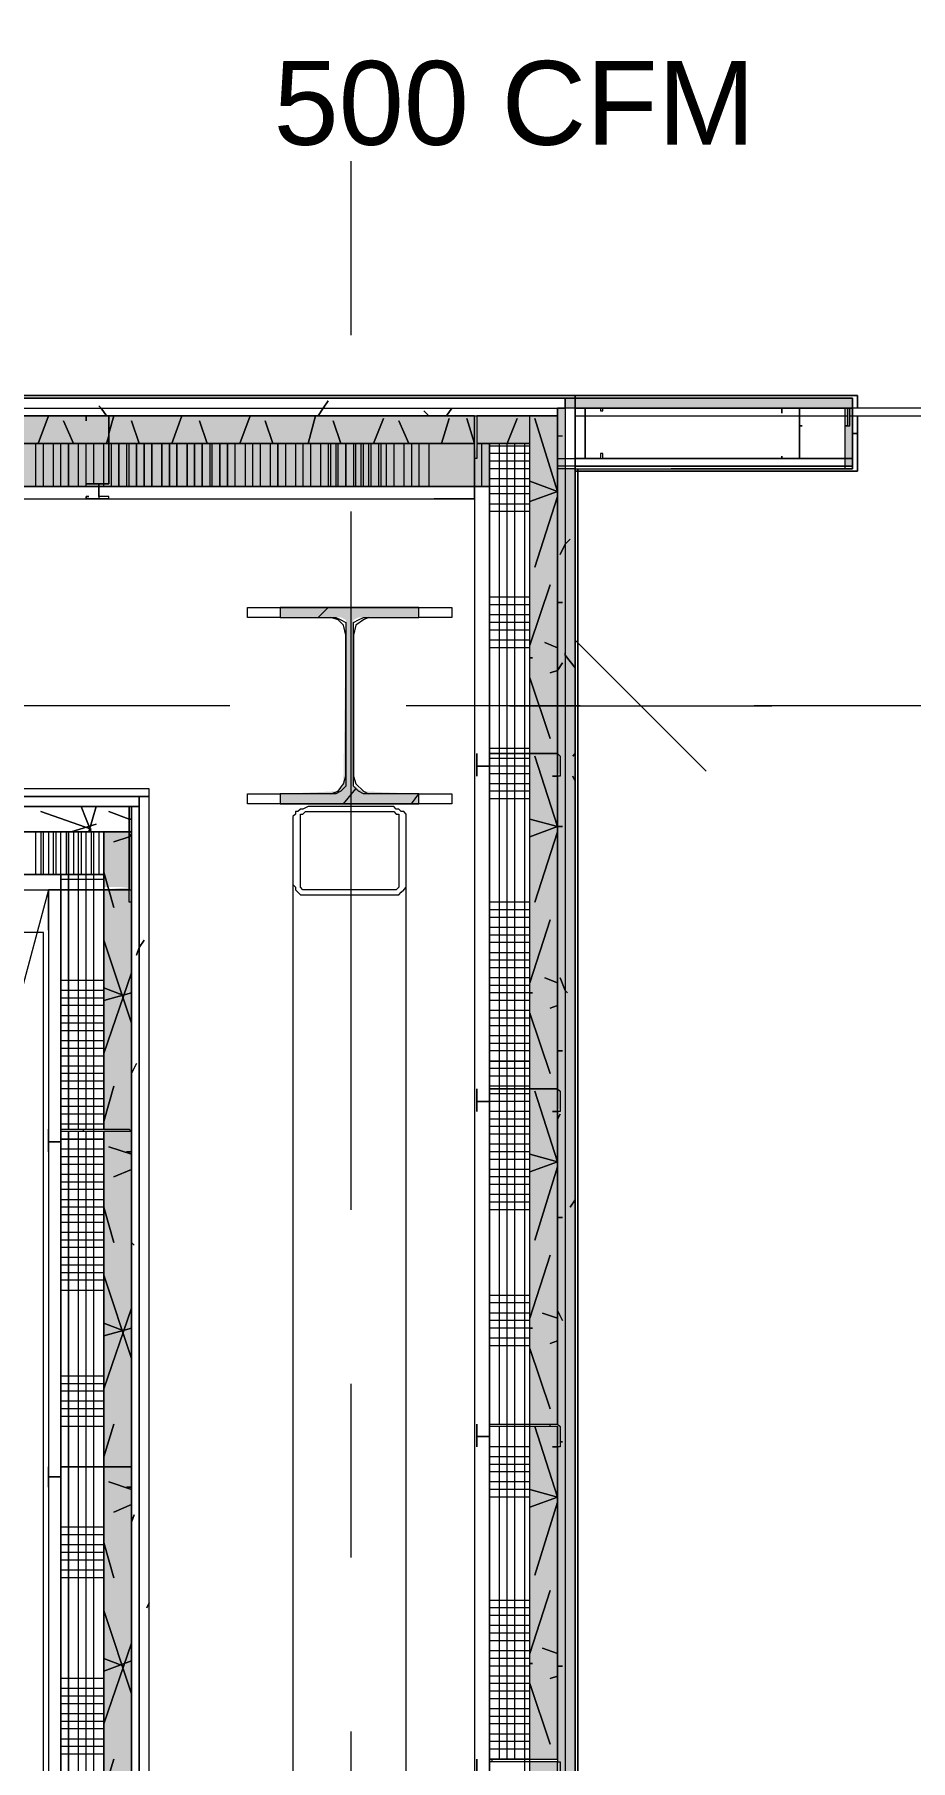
# Model space of a CAD drawing. Header units: metres. Extents: x 98 to 337, y -7 to 53.
# Drawn here: x 144.147 to 145.739, y 33.128 to 36.265 of the extents above; entities that cross this region are included whole.
import ezdxf

# ---------------------------------------------------------------- set-up
doc = ezdxf.new("R2010")
doc.units = ezdxf.units.M
doc.layers.add('PDF_Geometry', color=7, linetype='Continuous', lineweight=0, true_color=0xaaaaaa)
doc.layers.add('PDF_Solid Fills', color=7, linetype='Continuous', lineweight=0, true_color=0xffffff)
doc.layers.add('PDF_Text', color=7, linetype='Continuous', lineweight=0)
doc.styles.add('PDF Helvetica', font='')
doc.styles.get('PDF Helvetica').set_extended_font_data('Helvetica')

msp = doc.modelspace()

# ---------------------------------------------------------------- hatches: boundary and pattern name
at = {"layer": 'PDF_Solid Fills', "lineweight": 0, "transparency": 33554559}
for points in [[(145.1022, 30.0423), (145.0976, 30.0377), (145.0976, 29.4329), (145.1022, 29.4329), (145.0976, 29.4283), (145.0976, 28.8236), (145.1022, 28.8236), (145.0976, 28.819), (145.0976, 28.2142), (145.1022, 28.2142), (145.0976, 28.2096), (145.0976, 27.6048), (145.1022, 27.6048), (145.0976, 27.6002), (145.0976, 26.9954), (145.1022, 26.9954), (145.0976, 26.9909), (145.0976, 25.7767), (145.1022, 25.7767), (145.0976, 25.7721), (145.0976, 25.4331), (145.1113, 25.4331), (145.1113, 35.5861), (145.0976, 35.5861), (145.0976, 34.9218), (145.1022, 34.9218), (145.0976, 34.9172), (145.0976, 34.3124), (145.1022, 34.3124), (145.0976, 34.3078), (145.0976, 33.7031), (145.1022, 33.7031), (145.0976, 33.6985), (145.0976, 32.4843), (145.1022, 32.4843), (145.0976, 32.4797), (145.0976, 31.875), (145.1022, 31.875), (145.0976, 31.8704), (145.0976, 31.2656), (145.1022, 31.2656), (145.0976, 31.261), (145.0976, 30.6563), (145.1022, 30.6563), (145.0976, 30.6517), (145.0976, 30.0423)], [(145.6199, 35.5861), (145.6199, 35.4808), (145.6336, 35.4808), (145.6336, 35.6045), (145.1297, 35.6045), (145.1297, 35.5861)], [(141.7713, 35.4441), (141.8492, 35.4487), (141.8767, 35.4487), (144.9739, 35.4441), (144.9739, 35.522), (144.951, 35.522), (144.9464, 35.4991), (144.9464, 35.522), (141.7713, 35.522)], [(144.9464, 35.4487), (144.9464, 35.522), (141.7713, 35.522), (141.7713, 35.4441), (144.9739, 35.4441), (144.9739, 35.522), (144.951, 35.522)], [(145.1022, 30.0423), (145.0976, 30.0377), (145.0976, 29.4329), (145.1022, 29.4329), (145.0976, 29.4283), (145.0976, 28.8236), (145.1022, 28.8236), (145.0976, 28.819), (145.0976, 28.2142), (145.1022, 28.2142), (145.0976, 28.2096), (145.0976, 27.6048), (145.1022, 27.6048), (145.0976, 27.6002), (145.0976, 26.9954), (145.1022, 26.9954), (145.0976, 26.9909), (145.0976, 25.7767), (145.1022, 25.7767), (145.0976, 25.7721), (145.0976, 25.5247), (145.1113, 25.5247), (145.1113, 35.4762), (145.0976, 35.4762), (145.0976, 34.9218), (145.1022, 34.9218), (145.0976, 34.9172), (145.0976, 34.3124), (145.1022, 34.3124), (145.0976, 34.3078), (145.0976, 33.7031), (145.1022, 33.7031), (145.0976, 33.6985), (145.0976, 32.4843), (145.1022, 32.4843), (145.0976, 32.4797), (145.0976, 31.875), (145.1022, 31.875), (145.0976, 31.8704), (145.0976, 31.2656), (145.1022, 31.2656), (145.0976, 31.261), (145.0976, 30.6563), (145.1022, 30.6563), (145.0976, 30.6517), (145.0976, 30.0423)], [(144.5936, 34.8668), (144.8456, 34.8668), (144.8456, 34.8852), (144.7448, 34.8898), (144.7356, 34.8943), (144.731, 34.8989), (144.7265, 34.8989), (144.7265, 35.2013), (144.7356, 35.2059), (144.8456, 35.2059), (144.8456, 35.2242), (144.5936, 35.2242), (144.5936, 35.2059), (144.7036, 35.2059), (144.7128, 35.2013), (144.7082, 34.8989), (144.7036, 34.8943), (144.6944, 34.8898), (144.5936, 34.8852)], [(144.3187, 34.7156), (144.2729, 34.711), (144.2729, 26.0791), (144.3233, 26.0791), (144.3233, 34.8164), (144.2729, 34.8164), (144.2729, 34.7156)]]:
    msp.add_hatch(color=256, dxfattribs=at).paths.add_polyline_path(points)
h = msp.add_hatch(color=256, dxfattribs=at)
h.paths.add_polyline_path([(145.1113, 35.5861), (145.1297, 35.5861), (145.1297, 35.6045), (145.1113, 35.6045)])
h.paths.add_polyline_path([(145.1297, 35.4762), (145.1113, 35.4762), (145.1113, 25.5248), (145.1297, 25.5248)])
h = msp.add_hatch(color=256, dxfattribs=at)
h.paths.add_polyline_path([(144.9464, 35.522), (144.9464, 35.5724), (141.7255, 35.5724), (141.7255, 35.522)])
h.paths.add_polyline_path([(144.951, 35.5724), (144.951, 35.522), (145.0472, 35.522), (145.0472, 35.5724)])
h = msp.add_hatch(color=256, dxfattribs=at)
h.paths.add_polyline_path([(144.9464, 35.522), (144.9464, 35.5724), (141.7255, 35.5724), (141.7255, 35.522)])
h.paths.add_polyline_path([(144.951, 35.5724), (144.951, 35.522), (145.0472, 35.522), (145.0472, 35.5724)])
h = msp.add_hatch(color=256, dxfattribs=at)
h.paths.add_polyline_path([(145.0976, 33.1258), (145.0472, 33.1258), (145.0472, 25.4835), (145.0976, 25.4835)])
h.paths.add_polyline_path([(145.0472, 33.7397), (145.0976, 33.7397), (145.0976, 35.5724), (145.0472, 35.5724)])
h.paths.add_polyline_path([(145.0472, 33.1304), (145.0976, 33.1304), (145.0976, 33.7352), (145.0472, 33.7352)])
h = msp.add_hatch(color=256, dxfattribs=at)
h.paths.add_polyline_path([(145.0976, 33.1258), (145.0472, 33.1258), (145.0472, 25.4835), (145.0976, 25.4835)])
h.paths.add_polyline_path([(145.0472, 33.7397), (145.0976, 33.7397), (145.0976, 35.5724), (145.0472, 35.5724)])
h.paths.add_polyline_path([(145.0472, 33.1304), (145.0976, 33.1304), (145.0976, 33.7352), (145.0472, 33.7352)])

# ---------------------------------------------------------------- linework, layer by layer
at = {"layer": 'PDF_Geometry', "lineweight": 0}
for points in [[(158.9481, 37.089), (158.9481, 35.5861), (145.1297, 35.5861)], [(144.7219, 36.0352), (144.7219, 35.719)], [(142.1561, 25.401), (145.1297, 25.401), (145.6749, 25.401), (145.6749, 25.5247), (145.1297, 25.5247), (145.1297, 25.5797), (145.1297, 35.4762), (145.6337, 35.4762), (145.6337, 35.6045), (145.1297, 35.6045), (144.9464, 35.6045), (141.6934, 35.6045), (141.6934, 35.4212), (141.6934, 25.5797), (141.6934, 25.401), (141.8263, 25.401)], [(144.9464, 35.6045), (141.6934, 35.6045)], [(141.6934, 35.6045), (145.1297, 35.6045), (141.6934, 35.6045)], [(145.1113, 25.4148), (145.0976, 25.4148), (141.7071, 25.4148), (141.7071, 25.4331), (141.7071, 25.5797), (141.7071, 35.4212), (141.7071, 35.5724), (141.7071, 35.5861), (144.9464, 35.5861), (145.0976, 35.5861), (145.1113, 35.5861)], [(141.7255, 25.5797), (141.7255, 35.4212), (141.7255, 35.522), (141.7255, 35.5724), (141.8767, 35.5724), (142.454, 35.5724), (143.0634, 35.5724), (143.6727, 35.5724), (144.2821, 35.5724), (144.9464, 35.5724), (144.2821, 35.5724), (143.6727, 35.5724), (143.0634, 35.5724), (142.454, 35.5724), (141.8767, 35.5724), (141.7071, 35.5724), (141.7071, 35.5861), (145.0976, 35.5861), (145.0976, 35.5724), (144.951, 35.5724), (145.0472, 35.5724), (145.0976, 35.5724), (145.0976, 35.4945)], [(145.6199, 35.4945), (145.5329, 35.4945), (145.6337, 35.4945), (145.6337, 35.5861), (145.1297, 35.5861), (145.1113, 35.5861), (145.0976, 35.5861), (145.0976, 35.5724), (145.0976, 35.4945), (145.1297, 35.4945), (145.148, 35.4945), (145.1297, 35.4945), (145.1297, 35.5861), (145.1297, 35.6045), (145.1343, 35.6045), (145.1297, 35.6045), (145.1297, 35.6091), (145.6428, 35.6091), (145.1297, 35.6091), (142.0691, 35.6091), (145.1297, 35.6091), (145.1297, 35.6045), (142.0783, 35.6045), (145.1297, 35.6045), (145.1297, 35.5861), (145.6199, 35.5861), (145.6199, 35.4808), (145.6199, 35.4762)], [(145.1113, 35.6045), (145.0976, 35.6045), (144.9464, 35.6045), (145.0976, 35.6045), (145.1113, 35.6045), (145.1297, 35.6045), (145.6337, 35.6045), (145.6337, 35.5861)], [(145.1297, 25.5797), (145.1297, 35.4762), (145.1297, 35.4716), (145.6428, 35.4716), (145.6428, 35.5403), (145.6337, 35.5403), (145.6337, 35.5724), (145.6337, 35.5403), (145.6428, 35.5403), (145.6428, 35.4716), (145.1297, 35.4716), (145.1297, 35.4762), (145.1113, 35.4762), (145.0976, 35.4762), (145.0976, 34.9584), (145.0976, 34.3491), (145.0976, 33.7397), (145.0976, 34.3491), (145.0976, 34.9584), (145.0976, 35.5724), (145.0976, 35.5861), (145.1113, 35.5861), (145.1113, 25.4331)], [(145.1297, 25.401), (145.1297, 35.6045), (145.1297, 25.401)], [(145.6337, 35.6045), (145.1297, 35.6045), (145.6337, 35.6045)], [(145.6291, 35.5724), (158.9481, 35.5724), (158.9481, 25.4148), (157.3124, 25.4148), (157.3124, 25.401), (158.9481, 25.401), (158.9481, 23.912), (157.9447, 23.912), (157.9447, 23.8937), (158.9481, 23.8937), (158.9481, 11.6009), (105.9562, 11.6009)], [(145.0472, 25.5797), (145.0472, 35.522), (144.9739, 35.522), (144.951, 35.522), (144.9739, 35.522), (144.9739, 35.4441), (144.9464, 35.4441), (141.8767, 35.4441), (141.7713, 35.4441), (141.7713, 35.522), (141.8767, 35.522), (144.9464, 35.522), (141.8767, 35.522), (141.7255, 35.522), (141.7255, 35.5724), (141.8767, 35.5724), (142.454, 35.5724), (143.0634, 35.5724), (143.6727, 35.5724), (144.2821, 35.5724), (144.9464, 35.5724)], [(144.951, 35.522), (145.0472, 35.522), (145.0472, 35.5724), (144.951, 35.5724)], [(145.0472, 25.4835), (145.0472, 35.5724), (145.0976, 35.5724), (145.0976, 34.9584), (145.0976, 34.3491), (145.0976, 33.7397)], [(145.1297, 35.5724), (145.148, 35.5724), (145.5375, 35.5724), (145.6245, 35.5724)], [(145.1297, 35.5724), (145.148, 35.5724), (145.5375, 35.5724), (145.6245, 35.5724)], [(145.6291, 35.5724), (158.9481, 35.5724), (158.9618, 35.5724), (158.9801, 35.5724), (158.9939, 35.5724), (158.9481, 35.5724)], [(144.9464, 35.522), (141.8767, 35.522), (141.7713, 35.522), (141.7713, 35.4441), (141.7713, 35.4212), (141.7713, 34.9447), (141.7713, 35.4441), (141.8492, 35.4441), (141.8492, 34.9447)], [(144.1492, 35.4441), (144.1492, 35.522)], [(144.163, 35.4441), (144.163, 35.522)], [(144.1812, 35.4441), (144.1812, 35.522)], [(144.195, 35.4441), (144.195, 35.522)], [(144.227, 35.4441), (144.227, 35.522)], [(144.2408, 35.4441), (144.2408, 35.522)], [(144.2546, 35.4487), (144.2546, 35.522)], [(144.2729, 35.4441), (144.2729, 35.522)], [(144.2866, 35.4441), (144.2866, 35.522)], [(144.3141, 35.522), (144.3141, 35.4441)], [(144.3187, 35.4441), (144.3187, 35.522)], [(144.4653, 35.522), (144.4653, 35.4441)], [(144.4699, 35.4441), (144.4699, 35.522)], [(144.5111, 35.522), (144.5111, 35.4441)], [(144.5295, 35.522), (144.5295, 35.4441)], [(144.5432, 35.522), (144.5432, 35.4441)], [(144.557, 35.522), (144.557, 35.4441)], [(144.5753, 35.522), (144.5753, 35.4441)], [(144.6028, 35.522), (144.6028, 35.4441)], [(144.6211, 35.522), (144.6211, 35.4441)], [(144.6348, 35.522), (144.6348, 35.4441)], [(144.6486, 35.522), (144.6486, 35.4441)], [(144.6669, 35.522), (144.6669, 35.4441)], [(144.6807, 35.522), (144.6807, 35.4441)], [(144.6852, 35.4441), (144.6852, 35.522)], [(144.6944, 35.522), (144.6944, 35.4441)], [(144.699, 35.4441), (144.699, 35.522)], [(144.7265, 35.522), (144.7265, 35.4441)], [(144.731, 35.4441), (144.731, 35.522)], [(144.7402, 35.522), (144.7402, 35.4441)], [(144.7448, 35.4441), (144.7448, 35.522)], [(144.754, 35.522), (144.754, 35.4441)], [(144.7586, 35.4441), (144.7586, 35.522)], [(144.7723, 35.522), (144.7723, 35.4441)], [(144.7768, 35.4441), (144.7768, 35.522)], [(144.786, 35.522), (144.786, 35.4441)], [(144.7998, 35.522), (144.7998, 35.4441)], [(144.8181, 35.522), (144.8181, 35.4441)], [(144.8319, 35.522), (144.8319, 35.4441)], [(144.8456, 35.522), (144.8456, 35.4441)], [(144.8639, 35.522), (144.8639, 35.4441)], [(144.9601, 35.4441), (144.9601, 35.522)], [(144.9739, 33.7397), (144.9739, 34.3491), (144.9739, 34.9584), (144.9739, 35.522)], [(145.0472, 35.5174), (144.9739, 35.5174)], [(144.9923, 33.7397), (144.9923, 34.3491), (144.9923, 34.9584), (144.9923, 35.522)], [(145.0059, 33.1304), (145.0059, 33.7397), (145.0059, 34.3491), (145.0059, 34.9584), (145.0059, 35.522)], [(145.0197, 33.1304), (145.0197, 33.7397), (145.0197, 34.3491), (145.0197, 34.9584), (145.0197, 35.522)], [(145.0976, 35.5358), (145.1068, 35.5358)], [(145.0472, 35.5036), (144.9739, 35.5036)], [(145.0472, 35.4899), (144.9739, 35.4899)], [(145.6337, 35.4808), (145.6199, 35.4808), (145.1297, 35.4808), (145.0976, 35.4808), (145.0976, 35.4762), (145.0976, 35.4808), (145.0976, 35.4945), (145.0976, 35.4808)], [(145.148, 35.4945), (145.1297, 35.4945), (145.1297, 35.4808), (145.6337, 35.4808), (145.6337, 35.4945), (145.5329, 35.4945)], [(145.5054, 35.4945), (145.1801, 35.4945)], [(145.0472, 35.4762), (144.9739, 35.4762)], [(145.0472, 35.4579), (144.9739, 35.4579)], [(145.1113, 35.4762), (145.1113, 25.5797), (145.1113, 25.5247)], [(141.8492, 30.9678), (141.8492, 31.2747), (141.8492, 31.8842), (141.8492, 32.5027), (141.8492, 33.135), (141.8492, 33.7901), (141.8492, 34.3308), (141.8492, 34.9401), (141.8492, 34.8622), (141.8767, 34.8622), (141.8767, 35.4212), (141.8492, 35.4212), (141.8492, 34.9447), (141.8492, 35.4212), (141.8492, 35.4441), (141.8767, 35.4441), (144.9464, 35.4441), (144.9739, 35.4441), (144.9739, 25.5797)], [(144.2637, 35.4258), (144.2637, 35.4304)], [(145.0472, 35.4441), (144.9739, 35.4441)], [(145.0472, 35.4304), (144.9739, 35.4304)], [(144.1721, 26.1845), (141.8996, 26.1845), (141.8996, 26.0012), (144.3554, 26.0012), (144.3554, 26.015), (144.3554, 26.1845), (144.3554, 34.711), (144.3554, 34.8806), (144.3554, 34.8943), (141.8767, 34.8943), (141.8767, 35.4212), (144.9464, 35.4212), (144.9464, 25.5797), (141.8767, 25.5797), (141.8767, 26.8809), (141.8767, 28.1867), (141.8767, 29.7353), (141.8767, 30.9632)], [(144.7219, 35.3983), (144.7219, 34.1291)], [(144.8777, 35.4212), (144.8823, 35.4212)], [(145.0472, 35.412), (144.9739, 35.412)], [(145.0472, 35.3983), (144.9739, 35.3983)], [(145.0472, 35.2425), (144.9739, 35.2425)], [(144.5936, 35.2059), (144.5341, 35.2059), (144.5341, 35.2242), (144.9052, 35.2242), (144.9052, 35.2059), (144.8456, 35.2059)], [(144.6623, 35.2059), (144.6807, 35.2242)], [(144.6852, 34.8852), (144.699, 34.8898), (144.7082, 34.9035), (144.7128, 34.9172), (144.7128, 35.1738), (144.7082, 35.1921), (144.699, 35.2013), (144.6852, 35.2059)], [(144.754, 35.2059), (144.7448, 35.2013), (144.731, 35.1921), (144.7265, 35.1738), (144.7265, 34.9172), (144.731, 34.9035), (144.7448, 34.8898), (144.754, 34.8852)], [(145.0472, 35.2287), (144.9739, 35.2287)], [(145.0472, 35.2105), (144.9739, 35.2105)], [(145.0472, 35.1967), (144.9739, 35.1967)], [(145.0472, 35.183), (144.9739, 35.183)], [(145.0472, 35.1647), (144.9739, 35.1647)], [(145.0472, 35.1509), (144.9739, 35.1509)], [(145.1297, 35.1647), (145.2488, 35.0455), (145.3679, 34.9264)], [(144.5019, 35.0455), (143.2329, 35.0455)], [(145.1388, 35.0455), (144.8227, 35.0455)], [(145.0105, 35.0455), (145.2488, 35.0455), (145.487, 35.0455)], [(146.7241, 35.0455), (145.455, 35.0455)], [(145.0472, 34.9676), (144.9739, 34.9676)], [(145.0472, 34.9492), (144.9739, 34.9492)], [(145.0472, 34.9356), (144.9739, 34.9356)], [(145.0472, 34.9218), (144.9739, 34.9218)], [(144.7082, 34.8668), (144.731, 34.8943)], [(145.0472, 34.9035), (144.9739, 34.9035)], [(145.0472, 34.8898), (144.9739, 34.8898)], [(144.3233, 26.0791), (144.3233, 34.8164), (144.3187, 34.8164), (144.2729, 34.8164), (144.2729, 34.711), (144.2729, 34.2758), (144.2729, 34.711), (144.2729, 34.7386), (144.2729, 34.8164), (143.6956, 34.8164), (143.0862, 34.8164), (142.4768, 34.8164), (141.8767, 34.8164), (141.8492, 34.8164), (141.8492, 34.8622), (141.8767, 34.8622)], [(141.8996, 26.0333), (144.3233, 26.0333), (144.3233, 26.0791), (144.3233, 26.1845), (144.3233, 34.711), (144.3233, 34.8164), (144.3233, 34.8622), (141.8767, 34.8622), (141.8767, 34.8806), (144.337, 34.8806), (144.337, 34.8622), (144.337, 34.711), (144.337, 26.1845), (144.337, 26.0333), (144.337, 26.015), (141.8996, 26.015)], [(144.8319, 34.8668), (144.8456, 34.8852), (144.9052, 34.8852), (144.9052, 34.8668), (144.5341, 34.8668), (144.5341, 34.8852), (144.5936, 34.8852)], [(145.0472, 34.876), (144.9739, 34.876)], [(144.6165, 34.8394), (144.6165, 31.0595)], [(144.8227, 31.0595), (144.8227, 34.8394)], [(143.6864, 34.7386), (144.2729, 34.7386), (144.2729, 34.8164), (143.6956, 34.8164), (143.0862, 34.8164), (142.4768, 34.8164), (141.8767, 34.8164), (141.8492, 34.8164), (141.8492, 34.7386), (141.8767, 34.7386), (142.4448, 34.7386)], [(144.1492, 34.7386), (144.1492, 34.8164)], [(144.1584, 34.8164), (144.1584, 34.7386)], [(144.163, 34.7386), (144.163, 34.8164)], [(144.1721, 34.8164), (144.1721, 34.7386)], [(144.1812, 34.7386), (144.1812, 34.8164)], [(144.1858, 34.8164), (144.1858, 34.7386)], [(144.195, 34.7386), (144.195, 34.8164)], [(144.2042, 34.8164), (144.2042, 34.7386)], [(144.2179, 34.8164), (144.2179, 34.7386)], [(144.227, 34.2758), (144.227, 34.711), (144.227, 34.7386), (144.227, 34.8164)], [(144.2316, 34.8164), (144.2316, 34.7386)], [(144.2408, 34.2758), (144.2408, 34.7386), (144.2408, 34.8164)], [(144.25, 34.8164), (144.25, 34.7386)], [(144.2637, 34.8164), (144.2637, 34.7386)], [(141.8767, 30.9678), (141.8767, 32.5027), (141.8767, 33.7901), (141.8767, 34.711), (144.195, 34.711), (144.195, 34.7386), (143.6864, 34.7386), (144.195, 34.7386), (144.195, 34.711), (144.195, 26.1845), (144.195, 34.711), (144.1721, 34.711), (144.1171, 34.5049)], [(144.2729, 34.2758), (144.2729, 34.711), (144.2729, 34.7386), (144.195, 34.7386), (144.195, 34.711), (144.195, 26.1845)], [(141.8767, 30.9678), (141.8767, 32.5027), (141.8767, 33.7901), (141.8767, 34.711), (144.1721, 34.711)], [(144.2729, 34.7294), (144.195, 34.7294)], [(144.6165, 34.7202), (144.6165, 30.6929), (144.6211, 30.6883), (144.6211, 30.6837), (144.6257, 30.6791), (144.6303, 30.6745), (144.6348, 30.6745), (144.644, 30.6745), (144.7998, 30.6745), (144.8044, 30.6745), (144.809, 30.6745), (144.8135, 30.6791), (144.8181, 30.6837), (144.8227, 30.6883), (144.8227, 30.6929), (144.8227, 34.7202)], [(145.0472, 34.6881), (144.9739, 34.6881)], [(145.0472, 34.6743), (144.9739, 34.6743)], [(144.1721, 34.6377), (144.1721, 26.2578)], [(144.1721, 34.6377), (144.1721, 26.2578)], [(145.0472, 34.6607), (144.9739, 34.6607)], [(145.0472, 34.6423), (144.9739, 34.6423)], [(145.0472, 34.6286), (144.9739, 34.6286)], [(145.0472, 34.6148), (144.9739, 34.6148)], [(145.0472, 34.5965), (144.9739, 34.5965)], [(145.0472, 34.5827), (144.9739, 34.5827)], [(144.2729, 34.5461), (144.195, 34.5461)], [(145.0472, 34.569), (144.9739, 34.569)], [(145.0472, 34.5507), (144.9739, 34.5507)], [(144.2729, 34.5278), (144.195, 34.5278)], [(144.2729, 34.5141), (144.195, 34.5141)], [(145.0472, 34.5369), (144.9739, 34.5369)], [(145.0472, 34.5232), (144.9739, 34.5232)], [(144.2729, 34.5003), (144.195, 34.5003)], [(144.2729, 34.4819), (144.195, 34.4819)], [(145.0472, 34.5095), (144.9739, 34.5095)], [(145.0472, 34.4911), (144.9739, 34.4911)], [(144.2729, 34.4682), (144.195, 34.4682)], [(144.2729, 34.4545), (144.195, 34.4545)], [(145.0472, 34.4774), (144.9739, 34.4774)], [(145.0472, 34.4637), (144.9739, 34.4637)], [(144.2729, 34.4361), (144.195, 34.4361)], [(144.2729, 34.4224), (144.195, 34.4224)], [(145.0472, 34.4453), (144.9739, 34.4453)], [(145.0472, 34.4316), (144.9739, 34.4316)], [(145.0472, 34.4178), (144.9739, 34.4178)], [(144.2729, 34.4086), (144.195, 34.4086)], [(144.2729, 34.3903), (144.195, 34.3903)], [(144.2729, 34.3766), (144.195, 34.3766)], [(144.2729, 34.3628), (144.195, 34.3628)], [(145.0472, 34.3858), (144.9739, 34.3858)], [(145.0472, 34.372), (144.9739, 34.372)], [(144.2729, 34.3491), (144.195, 34.3491)], [(144.2729, 34.3308), (144.195, 34.3308)], [(144.951, 34.3445), (144.951, 34.3491), (144.951, 34.3445)], [(145.0472, 34.3537), (144.9739, 34.3537)], [(145.0472, 34.3399), (144.9739, 34.3399)], [(145.0472, 34.3262), (144.9739, 34.3262)], [(144.2729, 34.317), (144.195, 34.317)], [(144.2729, 34.3032), (144.195, 34.3032)], [(145.0472, 34.3078), (144.9739, 34.3078)], [(145.0472, 34.2941), (144.9739, 34.2941)], [(144.1721, 34.2712), (144.1721, 34.2758), (144.1721, 34.2712)], [(144.2729, 34.285), (144.195, 34.285)], [(144.2729, 34.2712), (144.195, 34.2712)], [(144.2362, 34.2712), (144.2362, 34.2758)], [(144.2729, 27.5682), (144.2729, 28.1776), (144.2729, 28.7869), (144.2729, 29.3963), (144.2729, 30.0056), (144.2729, 30.615), (144.2729, 31.2243), (144.2729, 31.8337), (144.2729, 32.4431), (144.2729, 33.0525), (144.2729, 33.6618), (144.2729, 34.2712)], [(145.0472, 34.2804), (144.9739, 34.2804)], [(145.0472, 34.2666), (144.9739, 34.2666)], [(144.2729, 34.2392), (144.195, 34.2392)], [(145.0472, 34.2483), (144.9739, 34.2483)], [(145.0472, 34.2346), (144.9739, 34.2346)], [(144.2729, 34.2254), (144.195, 34.2254)], [(144.2729, 34.2116), (144.195, 34.2116)], [(145.0472, 34.2208), (144.9739, 34.2208)], [(145.0472, 34.2025), (144.9739, 34.2025)], [(144.2729, 34.1933), (144.195, 34.1933)], [(144.2729, 34.1796), (144.195, 34.1796)], [(145.0472, 34.1888), (144.9739, 34.1888)], [(145.0472, 34.175), (144.9739, 34.175)], [(144.2729, 34.1658), (144.195, 34.1658)], [(144.2729, 34.1475), (144.195, 34.1475)], [(145.0472, 34.1567), (144.9739, 34.1567)], [(145.0472, 34.1429), (144.9739, 34.1429)], [(144.2729, 34.1337), (144.195, 34.1337)], [(144.2729, 34.12), (144.195, 34.12)], [(144.2729, 34.1063), (144.195, 34.1063)], [(145.0472, 34.1291), (144.9739, 34.1291)], [(144.2729, 34.0879), (144.195, 34.0879)], [(144.2729, 34.0742), (144.195, 34.0742)], [(144.2729, 34.0605), (144.195, 34.0605)], [(144.2729, 34.0421), (144.195, 34.0421)], [(144.2729, 34.0283), (144.195, 34.0283)], [(144.2729, 34.0147), (144.195, 34.0147)], [(144.2729, 34.0009), (144.195, 34.0009)], [(144.2729, 33.9825), (144.195, 33.9825)], [(145.0472, 33.9734), (144.9739, 33.9734)], [(145.0472, 33.9597), (144.9739, 33.9597)], [(145.0472, 33.9413), (144.9739, 33.9413)], [(145.0472, 33.9276), (144.9739, 33.9276)], [(145.0472, 33.9139), (144.9739, 33.9139)], [(145.0472, 33.8955), (144.9739, 33.8955)], [(145.0472, 33.8818), (144.9739, 33.8818)], [(144.2729, 33.8268), (144.195, 33.8268)], [(144.2729, 33.813), (144.195, 33.813)], [(144.2729, 33.7993), (144.195, 33.7993)], [(144.7219, 33.813), (144.7219, 33.4969)], [(144.2729, 33.781), (144.195, 33.781)], [(144.2729, 33.7672), (144.195, 33.7672)], [(144.2729, 33.7534), (144.195, 33.7534)], [(144.2729, 33.7352), (144.195, 33.7352)], [(144.951, 33.7352), (144.951, 33.7397), (144.951, 33.7352)], [(144.9739, 33.1304), (144.9739, 33.7352)], [(144.9923, 33.1304), (144.9923, 33.7352)], [(145.0839, 33.7352), (145.0839, 33.7397)], [(145.0976, 33.1304), (145.0976, 33.7352)], [(145.0472, 33.6985), (144.9739, 33.6985)], [(145.0472, 33.6802), (144.9739, 33.6802)], [(145.0472, 33.6664), (144.9739, 33.6664)], [(145.0472, 33.6527), (144.9739, 33.6527)], [(145.0472, 33.6344), (144.9739, 33.6344)], [(145.0472, 33.6206), (144.9739, 33.6206)], [(145.0472, 33.6069), (144.9739, 33.6069)], [(144.2729, 33.5519), (144.195, 33.5519)], [(144.2729, 33.5381), (144.195, 33.5381)], [(144.2729, 33.5198), (144.195, 33.5198)], [(144.2729, 33.5061), (144.195, 33.5061)], [(144.2729, 33.4923), (144.195, 33.4923)], [(144.2729, 33.474), (144.195, 33.474)], [(144.2729, 33.4603), (144.195, 33.4603)], [(145.0472, 33.419), (144.9739, 33.419)], [(145.0472, 33.4053), (144.9739, 33.4053)], [(145.0472, 33.3915), (144.9739, 33.3915)], [(145.0472, 33.3732), (144.9739, 33.3732)], [(145.0472, 33.3595), (144.9739, 33.3595)], [(145.0472, 33.3457), (144.9739, 33.3457)], [(145.0472, 33.3274), (144.9739, 33.3274)], [(145.0472, 33.3136), (144.9739, 33.3136)], [(145.0472, 33.2998), (144.9739, 33.2998)], [(144.2729, 33.277), (144.195, 33.277)], [(144.2729, 33.2587), (144.195, 33.2587)], [(145.0472, 33.2816), (144.9739, 33.2816)], [(145.0472, 33.2678), (144.9739, 33.2678)], [(144.2729, 33.2449), (144.195, 33.2449)], [(144.2729, 33.2312), (144.195, 33.2312)], [(145.0472, 33.2541), (144.9739, 33.2541)], [(145.0472, 33.2403), (144.9739, 33.2403)], [(144.2729, 33.2128), (144.195, 33.2128)], [(144.2729, 33.1991), (144.195, 33.1991)], [(145.0472, 33.222), (144.9739, 33.222)], [(145.0472, 33.2082), (144.9739, 33.2082)], [(145.0472, 33.1945), (144.9739, 33.1945)], [(144.2729, 33.1854), (144.195, 33.1854)], [(144.2729, 33.167), (144.195, 33.167)], [(144.7219, 33.1808), (144.7219, 31.907)], [(145.0472, 33.1762), (144.9739, 33.1762)], [(144.2729, 33.1532), (144.195, 33.1532)], [(144.2729, 33.1396), (144.195, 33.1396)], [(145.0472, 33.1624), (144.9739, 33.1624)], [(145.0472, 33.1487), (144.9739, 33.1487)], [(144.951, 33.1258), (144.951, 33.1304), (144.951, 33.1258)], [(144.9785, 33.1258), (144.9785, 33.1304)]]:
    msp.add_lwpolyline(points, dxfattribs=at)
for points in [[(141.6934, 35.5861), (145.1113, 35.5861), (145.1113, 35.6045), (141.6934, 35.6045)], [(144.2637, 35.5907), (144.2683, 35.5861), (144.2775, 35.5724), (144.2683, 35.5861)], [(144.6715, 35.5861), (144.6807, 35.5999), (144.6715, 35.5861), (144.6623, 35.5724)], [(144.8548, 35.5816), (144.8639, 35.5724)], [(144.896, 35.5724), (144.9052, 35.5861)], [(145.1297, 25.4148), (145.1297, 35.6045), (145.1113, 35.6045), (145.1113, 25.4148)], [(145.6337, 35.5861), (145.6337, 35.6045), (145.1297, 35.6045), (145.6337, 35.6045), (145.6337, 35.5861), (145.6337, 35.4762), (145.6337, 35.4808)], [(145.1297, 35.6045), (145.1297, 35.5861), (145.6337, 35.5861), (145.6337, 35.6045)], [(145.1801, 35.5861), (145.148, 35.5861), (145.148, 35.4945), (145.1801, 35.4945), (145.1801, 35.5036), (145.1755, 35.5036), (145.1755, 35.4945), (145.148, 35.4945), (145.148, 35.5861), (145.1755, 35.5861), (145.1755, 35.5816), (145.1801, 35.5816)], [(145.5054, 35.4945), (145.5329, 35.4945), (145.5375, 35.4945), (145.5375, 35.5861), (145.5329, 35.5861), (145.5054, 35.5861), (145.5054, 35.577), (145.5054, 35.5861), (145.5329, 35.5861), (145.5375, 35.5861), (145.5375, 35.4945), (145.5329, 35.4945), (145.5054, 35.4945), (145.5054, 35.4991)], [(145.6291, 35.5541), (145.6291, 35.5816), (145.6291, 35.5861), (145.6245, 35.5861), (145.5375, 35.5861), (145.5375, 35.5816), (145.5375, 35.5541), (145.5421, 35.5541), (145.5375, 35.5541), (145.5375, 35.5816), (145.5375, 35.5861), (145.6245, 35.5861), (145.6245, 35.5816), (145.6245, 35.5541), (145.6199, 35.5541)], [(145.6428, 35.6091), (145.6428, 35.5861)], [(144.1721, 35.5724), (144.1538, 35.522)], [(144.1996, 35.5633), (144.2179, 35.522)], [(144.2408, 35.4487), (144.2637, 35.4487), (144.2637, 35.4258), (144.2637, 35.4212), (144.2821, 35.4212), (144.2408, 35.4212), (144.2408, 35.4258), (144.2454, 35.4258), (144.2408, 35.4258), (144.2408, 35.4212), (144.2821, 35.4212), (144.2821, 35.4258), (144.2637, 35.4258), (144.2637, 35.4487), (144.2821, 35.4487), (144.2821, 35.5724), (144.2408, 35.5724), (144.2408, 35.5633), (144.2408, 35.5724), (144.2821, 35.5724), (144.2821, 35.4487)], [(144.2912, 35.5724), (144.2821, 35.5403)], [(144.3233, 35.5633), (144.337, 35.522)], [(144.4149, 35.5724), (144.3966, 35.522)], [(144.447, 35.5633), (144.4607, 35.522)], [(144.5386, 35.5724), (144.5203, 35.522)], [(144.5661, 35.5633), (144.5799, 35.522)], [(144.6578, 35.5724), (144.644, 35.522)], [(144.6898, 35.5633), (144.7036, 35.522)], [(144.7814, 35.5678), (144.7632, 35.522)], [(144.809, 35.5633), (144.8273, 35.522)], [(144.9464, 35.5724), (144.9235, 35.5724), (144.9464, 35.5724), (144.9464, 35.4212), (144.8731, 35.4212), (144.9464, 35.4212)], [(144.9006, 35.5678), (144.8868, 35.522)], [(144.9327, 35.5678), (144.9464, 35.522)], [(144.951, 35.5724), (144.951, 35.4945), (144.9464, 35.4945), (144.9464, 35.5724), (145.0976, 35.5724)], [(145.0243, 35.5678), (145.0059, 35.522)], [(145.0472, 35.4533), (145.0976, 35.435), (145.0563, 35.5678), (145.0976, 35.435), (145.0472, 35.4166), (145.0976, 35.435)], [(145.0976, 35.5449), (145.0976, 35.5724)], [(145.6337, 35.4762), (145.6337, 35.5403), (145.6428, 35.5403), (145.6428, 35.5724), (145.6428, 35.5403), (145.6337, 35.5403), (145.6337, 35.4762), (145.3038, 35.4762)], [(145.5375, 35.577), (145.5375, 35.5724)], [(144.2088, 35.522), (144.2088, 35.4441)], [(144.2821, 35.5358), (144.2775, 35.522)], [(144.3004, 35.522), (144.3004, 35.4441)], [(144.3325, 35.522), (144.3325, 35.4441)], [(144.3462, 35.522), (144.3462, 35.4441)], [(144.3599, 35.522), (144.3599, 35.4441)], [(144.3783, 35.522), (144.3783, 35.4441)], [(144.392, 35.522), (144.392, 35.4441)], [(144.4057, 35.522), (144.4057, 35.4441)], [(144.4241, 35.522), (144.4241, 35.4441)], [(144.4379, 35.522), (144.4379, 35.4441)], [(144.4516, 35.522), (144.4516, 35.4441)], [(144.4837, 35.522), (144.4837, 35.4441)], [(144.4974, 35.522), (144.4974, 35.4441)], [(144.589, 35.4441), (144.589, 35.522)], [(144.7128, 35.522), (144.7128, 35.4441)], [(145.0472, 25.5569), (145.0472, 35.522), (144.9739, 35.522), (144.9739, 25.5569)], [(145.5054, 35.4945), (145.1801, 35.4945)], [(145.1297, 35.4762), (145.6337, 35.4762), (145.6337, 35.4808), (145.1297, 35.4808)], [(145.1343, 35.4762), (145.1343, 25.5247)], [(144.9464, 35.4212), (144.9464, 35.4441), (141.8767, 35.4441), (141.8492, 35.4441), (141.8492, 35.4212)], [(144.9464, 35.4441), (144.9464, 25.5797), (144.9739, 25.5797), (144.9739, 35.4441)], [(145.0976, 35.4258), (145.0563, 35.2975)], [(145.1297, 25.653), (145.1297, 35.3983)], [(145.1113, 35.3388), (145.1205, 35.3479), (145.1113, 35.3388), (145.1022, 35.3204)], [(145.0839, 35.2654), (145.0472, 35.1555)], [(145.1068, 35.2333), (145.0976, 35.2333)], [(144.8456, 35.2059), (144.8456, 35.2242), (144.5936, 35.2242), (144.5936, 35.2059), (144.6944, 35.2059), (144.7036, 35.2013), (144.7128, 35.1967), (144.7128, 35.183), (144.7128, 34.9081), (144.7128, 34.8989), (144.7036, 34.8898), (144.6944, 34.8852), (144.5936, 34.8852), (144.5936, 34.8668), (144.8456, 34.8668), (144.8456, 34.8852), (144.7448, 34.8852), (144.7356, 34.8898), (144.7265, 34.8989), (144.7265, 34.9081), (144.7265, 35.183), (144.7265, 35.1967), (144.7356, 35.2013), (144.7448, 35.2059)], [(145.0747, 35.1601), (145.0976, 35.1509)], [(145.1113, 35.1371), (145.1297, 35.1143), (145.1113, 35.1371), (145.1113, 35.1417)], [(145.0518, 35.1325), (145.0472, 35.1325)], [(145.0976, 35.1097), (145.0839, 35.1051)], [(145.0976, 35.1097), (145.1068, 35.1234)], [(145.0472, 35.0959), (145.0839, 34.9859)], [(144.9739, 34.9356), (144.951, 34.9356), (144.951, 34.9401), (144.951, 34.9538), (144.951, 34.9172), (144.951, 34.9218), (144.951, 34.9172), (144.951, 34.9584), (144.951, 34.9401), (144.951, 34.9356), (144.9739, 34.9356), (144.9739, 34.9538), (144.9739, 34.9584), (145.0976, 34.9584), (145.1022, 34.9538), (145.1022, 34.9172), (145.0976, 34.9172), (145.0884, 34.9172), (145.0976, 34.9172), (145.0976, 34.9584), (144.9739, 34.9584), (144.9739, 34.9172)], [(145.0472, 34.8394), (145.0976, 34.8256), (145.0563, 34.9538), (145.0976, 34.8256), (145.0472, 34.8072), (145.0976, 34.8256)], [(145.1251, 34.9538), (145.1297, 34.9584)], [(141.8767, 34.8806), (144.3554, 34.8806), (144.3554, 34.8943), (141.8767, 34.8943)], [(145.1251, 34.9172), (145.1297, 34.9081)], [(144.3233, 34.8622), (141.8492, 34.8622), (141.8492, 34.8164), (141.8767, 34.8164), (142.4768, 34.8164), (143.0862, 34.8164), (143.6956, 34.8164), (144.3187, 34.8164), (144.3233, 34.8164)], [(141.8767, 34.8622), (144.337, 34.8622), (144.337, 34.8806), (141.8767, 34.8806)], [(144.2316, 34.8622), (144.25, 34.8164)], [(144.2592, 34.8622), (144.2454, 34.8164)], [(144.3187, 34.8622), (144.2958, 34.8622), (144.3187, 34.8622), (144.3187, 34.711), (144.2454, 34.711), (144.3187, 34.711)], [(144.3233, 34.8622), (144.3233, 26.0333), (144.337, 26.0333), (144.337, 34.8622)], [(144.337, 34.8806), (144.337, 26.015), (144.3554, 26.015), (144.3554, 34.8806)], [(144.6165, 34.7202), (144.6211, 34.7156), (144.6211, 34.711), (144.6257, 34.7065), (144.6303, 34.7019), (144.6348, 34.7019), (144.644, 34.7019), (144.7998, 34.7019), (144.8044, 34.7019), (144.809, 34.7019), (144.8135, 34.7065), (144.8181, 34.711), (144.8227, 34.7156), (144.8227, 34.7202), (144.8227, 34.8439), (144.8227, 34.8485), (144.8181, 34.8531), (144.8135, 34.8531), (144.809, 34.8576), (144.8044, 34.8576), (144.7998, 34.8622), (144.644, 34.8622), (144.6348, 34.8576), (144.6303, 34.8576), (144.6257, 34.8531), (144.6211, 34.8531), (144.6211, 34.8485), (144.6165, 34.8439)], [(144.1584, 34.8531), (144.25, 34.821)], [(144.2592, 34.8302), (144.2134, 34.8164)], [(144.2821, 34.8531), (144.3187, 34.8394), (144.3233, 34.8394), (144.3187, 34.8394)], [(144.7998, 34.711), (144.644, 34.711), (144.6394, 34.711), (144.6348, 34.711), (144.6303, 34.7156), (144.6303, 34.7202), (144.6303, 34.8439), (144.6303, 34.8485), (144.6348, 34.8485), (144.6394, 34.8531), (144.644, 34.8531), (144.7998, 34.8531), (144.8044, 34.8485), (144.809, 34.8485), (144.809, 34.8439), (144.809, 34.7202), (144.809, 34.7156), (144.8044, 34.711)], [(145.1068, 34.8256), (145.0976, 34.8256)], [(144.2088, 34.8164), (144.2088, 34.7386)], [(144.3233, 34.8118), (144.3187, 34.8072), (144.2912, 34.7981), (144.3187, 34.8072)], [(145.0976, 34.8164), (145.0563, 34.6881)], [(144.2088, 34.7386), (144.2088, 34.711), (144.2088, 34.2758), (144.2088, 34.711)], [(144.2729, 34.7431), (144.2821, 34.711), (144.2912, 34.6789), (144.2821, 34.711)], [(144.3233, 34.6881), (144.3187, 34.6881), (144.3187, 34.711), (144.1721, 34.711), (144.1721, 34.6377), (144.1721, 34.711), (144.3233, 34.711)], [(145.0839, 34.6561), (145.0472, 34.5415)], [(141.9729, 34.6332), (141.9729, 31.9345), (144.163, 31.9345), (144.163, 34.6332), (141.9729, 34.6332), (141.9729, 31.9345), (144.163, 31.9345), (144.163, 34.6332)], [(144.2729, 34.6194), (144.3233, 34.4682)], [(144.337, 34.6057), (144.3462, 34.6194), (144.337, 34.6057), (144.3325, 34.5919)], [(144.3233, 34.5599), (144.2729, 34.4132)], [(145.0747, 34.5507), (145.0976, 34.5415)], [(145.1113, 34.5278), (145.1159, 34.5232), (145.1113, 34.5278), (145.1022, 34.5507)], [(144.2729, 34.5323), (144.3095, 34.5186)], [(144.3233, 34.5232), (144.2729, 34.5095)], [(145.0518, 34.5232), (145.0472, 34.5232)], [(145.0472, 34.4865), (145.0839, 34.3766)], [(145.0976, 34.5003), (145.0839, 34.4957)], [(145.1068, 34.4178), (145.0976, 34.4178)], [(144.3233, 34.3766), (144.3325, 34.3949)], [(144.9739, 34.3994), (145.0472, 34.3994)], [(144.2912, 34.3537), (144.2729, 34.2896)], [(144.9739, 34.3262), (144.951, 34.3262), (144.951, 34.3445), (144.951, 34.3078), (144.951, 34.3124), (144.951, 34.3078), (144.951, 34.3445), (144.951, 34.3262), (144.9739, 34.3262), (144.9739, 34.3445), (144.9739, 34.3491), (145.0976, 34.3491), (145.1022, 34.3445), (145.1022, 34.3078), (145.0976, 34.3078), (145.0884, 34.3078), (145.0976, 34.3078), (145.0976, 34.3445), (145.0976, 34.3491), (144.9739, 34.3491), (144.9739, 34.3445), (144.9739, 34.3078)], [(145.0472, 34.23), (145.0976, 34.2162), (145.0563, 34.3445), (145.0976, 34.2162), (145.0472, 34.1979), (145.0976, 34.2162)], [(145.0976, 34.2941), (145.1022, 34.3032)], [(144.195, 34.2529), (144.1721, 34.2529), (144.1721, 34.2712), (144.1721, 34.2346), (144.1721, 34.2392), (144.1721, 34.2346), (144.1721, 34.2712), (144.1721, 34.2529), (144.195, 34.2529), (144.195, 34.2712), (144.195, 34.2758), (144.3187, 34.2758), (144.3233, 34.2712), (144.3233, 34.2346), (144.3187, 34.2346), (144.3141, 34.2346), (144.3187, 34.2346), (144.3233, 34.2346), (144.3233, 34.2712), (144.3187, 34.2712), (144.195, 34.2712), (144.195, 34.2346)], [(144.2729, 27.5682), (144.2729, 28.1776), (144.2729, 28.7869), (144.2729, 29.3963), (144.2729, 30.0056), (144.2729, 30.615), (144.2729, 31.2243), (144.2729, 31.8337), (144.2729, 32.4431), (144.2729, 33.0525), (144.2729, 33.6618), (144.2729, 34.2712), (144.2729, 33.6618), (144.2729, 33.0525), (144.2729, 32.4431), (144.2729, 31.8337), (144.2729, 31.2243), (144.2729, 30.615), (144.2729, 30.0056), (144.2729, 29.3963), (144.2729, 28.7869), (144.2729, 28.1776)], [(144.195, 34.2574), (144.2729, 34.2574)], [(144.2821, 34.2437), (144.3233, 34.23)], [(144.3233, 34.2025), (144.2912, 34.1888)], [(145.0976, 34.207), (145.0563, 34.0742)], [(145.1205, 34.1337), (145.1297, 34.1475)], [(144.2729, 34.1337), (144.2912, 34.0696)], [(145.1068, 34.1154), (145.0976, 34.1154)], [(144.3233, 34.0696), (144.3279, 34.065)], [(145.0839, 34.0467), (145.0472, 33.9321)], [(144.2729, 34.0101), (144.3233, 33.8588)], [(144.3233, 33.9505), (144.2729, 33.8039)], [(144.2729, 33.923), (144.3095, 33.9093)], [(145.0701, 33.9413), (145.0976, 33.9321)], [(145.0976, 33.9459), (145.1068, 33.9276)], [(144.3233, 33.9139), (144.2729, 33.9001)], [(145.0518, 33.9139), (145.0472, 33.9139)], [(145.0976, 33.8909), (145.0839, 33.8863)], [(145.0472, 33.8772), (145.0839, 33.7672)], [(144.2912, 33.7397), (144.2729, 33.6802)], [(144.9739, 33.7168), (144.951, 33.7168), (144.951, 33.7352), (144.951, 33.6985), (144.951, 33.7031), (144.951, 33.6985), (144.951, 33.7352), (144.951, 33.7168), (144.9739, 33.7168), (144.9739, 33.7352), (144.9739, 33.7397), (145.0976, 33.7397), (145.1022, 33.7352), (145.1022, 33.6985), (145.0976, 33.6985), (145.0884, 33.6985), (145.0976, 33.6985), (145.0976, 33.7352), (144.9739, 33.7352), (144.9739, 33.6985)], [(145.0472, 33.6206), (145.0976, 33.6069), (145.0563, 33.7352), (145.0976, 33.6069), (145.0472, 33.5885), (145.0976, 33.6069)], [(145.0976, 33.1304), (145.0976, 33.7352)], [(145.1068, 33.7076), (145.1022, 33.7076)], [(144.195, 33.6435), (144.1721, 33.6435), (144.1721, 33.6618), (144.1721, 33.6252), (144.1721, 33.6298), (144.1721, 33.6252), (144.1721, 33.6618), (144.1721, 33.6435), (144.195, 33.6435), (144.195, 33.6618), (144.3187, 33.6618), (144.3233, 33.6618), (144.3233, 33.6252), (144.3187, 33.6252), (144.3141, 33.6252), (144.3187, 33.6252), (144.3233, 33.6252), (144.3233, 33.6618), (144.3187, 33.6618), (144.195, 33.6618), (144.195, 33.6252)], [(144.2821, 33.6344), (144.3233, 33.6206)], [(144.3233, 33.5931), (144.2912, 33.5793)], [(144.3233, 33.561), (144.3279, 33.5747)], [(145.0976, 33.5977), (145.0563, 33.4648)], [(144.2729, 33.5244), (144.2912, 33.4603)], [(144.3508, 33.4053), (144.3554, 33.4145)], [(145.0839, 33.4373), (145.0472, 33.3228)], [(144.2729, 33.4007), (144.3233, 33.2495)], [(144.3233, 33.3411), (144.2729, 33.1945)], [(145.0701, 33.332), (145.0976, 33.3228)], [(144.2729, 33.3136), (144.3095, 33.2998)], [(144.3233, 33.309), (144.2729, 33.2907)], [(145.0518, 33.3044), (145.0472, 33.3044)], [(145.1068, 33.2998), (145.0976, 33.2998)], [(145.0472, 33.2678), (145.0839, 33.1578)], [(145.0976, 33.2816), (145.0839, 33.277)], [(144.2912, 33.1304), (144.2729, 33.0708)], [(144.9739, 33.1074), (144.951, 33.1074), (144.951, 33.1258), (144.951, 33.0892), (144.951, 33.0937), (144.951, 33.0892), (144.951, 33.1258), (144.951, 33.1074), (144.9739, 33.1074), (144.9739, 33.1258), (144.9739, 33.1304), (145.0976, 33.1304), (145.0976, 33.1258), (145.1022, 33.1258), (145.1022, 33.0892), (145.0976, 33.0892), (145.0884, 33.0892), (145.0976, 33.0892), (145.0976, 33.1258), (144.9739, 33.1258), (144.9739, 33.0892)], [(144.9739, 33.1304), (145.0472, 33.1304)]]:
    msp.add_lwpolyline(points, close=True, dxfattribs=at)
at = {"layer": 'PDF_Geometry', "color": 254, "lineweight": 0, "true_color": 0xeaeaea}
for points in [[(145.0381, 25.4835), (145.0381, 25.5569), (145.0381, 35.522)], [(144.2546, 26.0791), (144.2546, 26.157), (144.2546, 26.1845), (144.2546, 34.711), (144.2546, 34.7386), (144.2546, 34.8164)], [(144.227, 27.5682), (144.227, 28.1776), (144.227, 28.7869), (144.227, 29.3963), (144.227, 30.0056), (144.227, 30.615), (144.227, 31.2243), (144.227, 31.8337), (144.227, 32.4431), (144.227, 33.0525), (144.227, 33.6618), (144.227, 34.2712)], [(144.2408, 27.5682), (144.2408, 28.1776), (144.2408, 28.7869), (144.2408, 29.3963), (144.2408, 30.0056), (144.2408, 30.615), (144.2408, 31.2243), (144.2408, 31.8337), (144.2408, 32.4431), (144.2408, 33.0525), (144.2408, 33.6618), (144.2408, 34.2712)]]:
    msp.add_lwpolyline(points, dxfattribs=at)
msp.add_lwpolyline([(144.2088, 34.2712), (144.2088, 33.6618), (144.2088, 33.0525), (144.2088, 32.4431), (144.2088, 31.8337), (144.2088, 31.2243), (144.2088, 30.615), (144.2088, 30.0056), (144.2088, 29.3963), (144.2088, 28.7869), (144.2088, 28.1776), (144.2088, 27.5682), (144.2088, 28.1776), (144.2088, 28.7869), (144.2088, 29.3963), (144.2088, 30.0056), (144.2088, 30.615), (144.2088, 31.2243), (144.2088, 31.8337), (144.2088, 32.4431), (144.2088, 33.0525), (144.2088, 33.6618)], close=True, dxfattribs=at)

# ---------------------------------------------------------------- texts
at = {"layer": 'PDF_Text', "lineweight": 0, "insert": (144.5814, 36.1401), "char_height": 0.15242, "attachment_point": 4, "style": 'PDF Helvetica'}
msp.add_mtext('500 CFM', dxfattribs=at)

doc.saveas('drawing.dxf')
